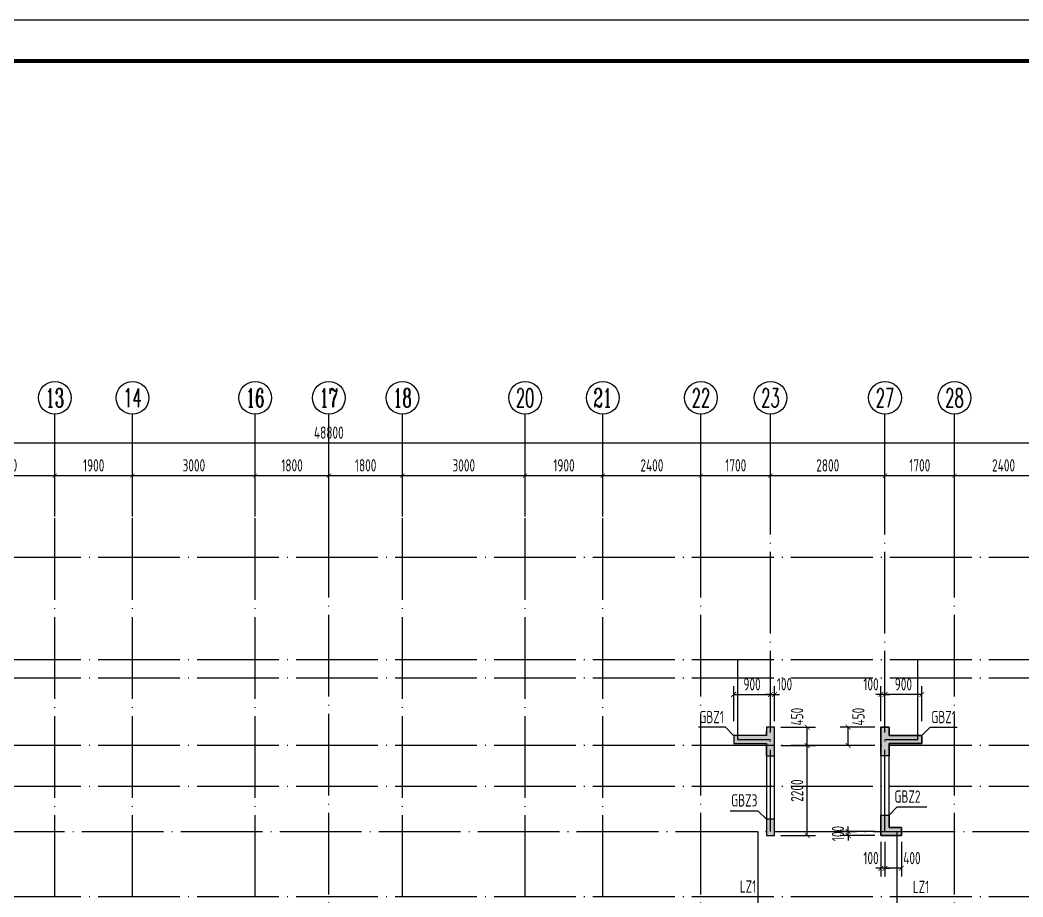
# Model space of a CAD drawing. Extents: x 826826 to 1642106, y -156213 to 399140.
# Drawn here: x 1189450 to 1213973, y 57741 to 79177 of the extents above; entities that cross this region are included whole.
import ezdxf
from ezdxf.enums import TextEntityAlignment as Align

# ---------------------------------------------------------------- set-up
doc = ezdxf.new("R2010")
doc.units = 0
doc.header["$LTSCALE"] = 1000
doc.linetypes.add('DOTE', pattern=[2.42, 2, -0.2, 0.02, -0.2])
doc.layers.get('0').update_dxf_attribs({"linetype": 'CONTINUOUS'})
doc.layers.get('DEFPOINTS').update_dxf_attribs({"linetype": 'CONTINUOUS'})
for name, color, linetype in [('-TK', 7, 'CONTINUOUS'), ('A-AXIS', 1, 'CONTINUOUS'), ('A-DOTE', 10, 'DOTE'), ('AXIS_TEXT', 4, 'CONTINUOUS'), ('S-Q墙实线', 6, 'CONTINUOUS'), ('S-Q墙标注', 3, 'CONTINUOUS'), ('S-X详图填充', 252, 'CONTINUOUS'), ('S-X详图实线', 4, 'CONTINUOUS'), ('S-Y一般标注', 3, 'CONTINUOUS'), ('S-Z柱编号', 6, 'CONTINUOUS')]:
    doc.layers.add(name, color=color, linetype=linetype)
doc.styles.add('_TCH_AXIS', font='COMPLEX', dxfattribs={"bigfont": 'GBCBIG'})
doc.styles.add('COMPLEX', font='COMPLEX')
doc.styles.add('TSSD_DIMENSION', font='Tssdeng.shx', dxfattribs={"width": 0.7, "bigfont": 'tssdchn.shx'})
doc.styles.add('TSSD_REIN', font='tssdeng.shx', dxfattribs={"width": 0.7, "height": 300, "bigfont": 'tssdchn.shx'})
doc.styles.add('结构文字', font='zstxt.shx', dxfattribs={"width": 0.7, "bigfont": 'zshz.shx'})
doc.dimstyles.new('STRUCK', dxfattribs={"dimtxt": 400, "dimasz": 121, "dimexe": 200, "dimexo": 150, "dimgap": 115, "dimtad": 1, "dimdec": 0, "dimdsep": 46, "dimtxsty": '结构文字', "dimblk": 'ARCHTICK', "dimcen": 400, "dimclrd": 3, "dimclre": 3, "dimclrt": 7, "dimadec": 0, "dimazin": 0, "dimtfac": 1, "dimtdec": 0, "dimtix": 1, "dimtmove": 2, "dimatfit": 3, "dimldrblk": '_DIMX', "dimfxl": 0, "dimtolj": 1, "dimtzin": 0, "dimarcsym": 0})
doc.dimstyles.new('TSSD_100_100$0', dxfattribs={"dimtxt": 300, "dimasz": 80, "dimexe": 100, "dimexo": 250, "dimgap": 100, "dimtad": 1, "dimdec": 0, "dimzin": 0, "dimdsep": 46, "dimtxsty": 'TSSD_DIMENSION', "dimblk": 'ARCHTICK', "dimcen": 0, "dimdle": 100, "dimclrd": 3, "dimclre": 3, "dimclrt": 7, "dimadec": 0, "dimazin": 0, "dimtfac": 1, "dimtdec": 0, "dimtix": 1, "dimtmove": 2, "dimatfit": 3, "dimldrblk": 'ARCHTICK', "dimfxl": 0, "dimtolj": 1, "dimtzin": 0, "dimarcsym": 0})

# ---------------------------------------------------------------- blocks, each defined once
blk = doc.blocks.new('_ArchTick')
at = {"color": 0, "linetype": 'ByBlock', "const_width": 0.15}
blk.add_lwpolyline([(-0.5, -0.5), (0.5, 0.5)], dxfattribs=at)
blk = doc.blocks.new('*D862')
at = {"layer": 'DEFPOINTS', "color": 0}
for p in [(46400, 20800), (44000, 19800), (46400, 19800)]:
    blk.add_point(p, dxfattribs=at)
at = {"layer": 'S-Y一般标注', "color": 0, "lineweight": -2}
for p, q in [((44000, 20050), (44000, 20900)), ((46400, 20050), (46400, 20900)), ((43900, 20800), (46500, 20800))]:
    blk.add_line(p, q, dxfattribs=at)
at = {"layer": 'S-Y一般标注', "color": 0, "lineweight": -2, "xscale": 100, "yscale": 100, "zscale": 100, "rotation": 180}
blk.add_blockref('_ArchTick', (44000, 20800), dxfattribs=at)
at = {"layer": 'S-Y一般标注', "color": 0, "lineweight": -2, "xscale": 100, "yscale": 100, "zscale": 100}
blk.add_blockref('_ArchTick', (46400, 20800), dxfattribs=at)
at = {"layer": 'S-Y一般标注', "color": 7, "insert": (45200, 21050), "char_height": 300, "attachment_point": 5, "style": 'TSSD_DIMENSION'}
blk.add_mtext('\\A1;2400', dxfattribs=at)
blk = doc.blocks.new('*D863')
at = {"layer": 'DEFPOINTS', "color": 0}
for p in [(44000, 20800), (42300, 19800), (44000, 19800)]:
    blk.add_point(p, dxfattribs=at)
at = {"layer": 'S-Y一般标注', "color": 0, "lineweight": -2}
for p, q in [((42300, 20050), (42300, 20900)), ((44000, 20050), (44000, 20900)), ((42200, 20800), (44100, 20800))]:
    blk.add_line(p, q, dxfattribs=at)
at = {"layer": 'S-Y一般标注', "color": 0, "lineweight": -2, "xscale": 100, "yscale": 100, "zscale": 100, "rotation": 180}
blk.add_blockref('_ArchTick', (42300, 20800), dxfattribs=at)
at = {"layer": 'S-Y一般标注', "color": 0, "lineweight": -2, "xscale": 100, "yscale": 100, "zscale": 100}
blk.add_blockref('_ArchTick', (44000, 20800), dxfattribs=at)
at = {"layer": 'S-Y一般标注', "color": 7, "insert": (43150, 21050), "char_height": 300, "attachment_point": 5, "style": 'TSSD_DIMENSION'}
blk.add_mtext('\\A1;1700', dxfattribs=at)
blk = doc.blocks.new('*D864')
at = {"layer": 'DEFPOINTS', "color": 0}
for p in [(42300, 20800), (39500, 19800), (42300, 19800)]:
    blk.add_point(p, dxfattribs=at)
at = {"layer": 'S-Y一般标注', "color": 0, "lineweight": -2}
for p, q in [((39500, 20050), (39500, 20900)), ((42300, 20050), (42300, 20900)), ((39400, 20800), (42400, 20800))]:
    blk.add_line(p, q, dxfattribs=at)
at = {"layer": 'S-Y一般标注', "color": 0, "lineweight": -2, "xscale": 100, "yscale": 100, "zscale": 100, "rotation": 180}
blk.add_blockref('_ArchTick', (39500, 20800), dxfattribs=at)
at = {"layer": 'S-Y一般标注', "color": 0, "lineweight": -2, "xscale": 100, "yscale": 100, "zscale": 100}
blk.add_blockref('_ArchTick', (42300, 20800), dxfattribs=at)
at = {"layer": 'S-Y一般标注', "color": 7, "insert": (40900, 21050), "char_height": 300, "attachment_point": 5, "style": 'TSSD_DIMENSION'}
blk.add_mtext('\\A1;2800', dxfattribs=at)
blk = doc.blocks.new('*D865')
at = {"layer": 'DEFPOINTS', "color": 0}
for p in [(39500, 20800), (37800, 19800), (39500, 19800)]:
    blk.add_point(p, dxfattribs=at)
at = {"layer": 'S-Y一般标注', "color": 0, "lineweight": -2}
for p, q in [((37800, 20050), (37800, 20900)), ((39500, 20050), (39500, 20900)), ((37700, 20800), (39600, 20800))]:
    blk.add_line(p, q, dxfattribs=at)
at = {"layer": 'S-Y一般标注', "color": 0, "lineweight": -2, "xscale": 100, "yscale": 100, "zscale": 100, "rotation": 180}
blk.add_blockref('_ArchTick', (37800, 20800), dxfattribs=at)
at = {"layer": 'S-Y一般标注', "color": 0, "lineweight": -2, "xscale": 100, "yscale": 100, "zscale": 100}
blk.add_blockref('_ArchTick', (39500, 20800), dxfattribs=at)
at = {"layer": 'S-Y一般标注', "color": 7, "insert": (38650, 21050), "char_height": 300, "attachment_point": 5, "style": 'TSSD_DIMENSION'}
blk.add_mtext('\\A1;1700', dxfattribs=at)
blk = doc.blocks.new('*D866')
at = {"layer": 'DEFPOINTS', "color": 0}
for p in [(37800, 20800), (35400, 19800), (37800, 19800)]:
    blk.add_point(p, dxfattribs=at)
at = {"layer": 'S-Y一般标注', "color": 0, "lineweight": -2}
for p, q in [((35400, 20050), (35400, 20900)), ((37800, 20050), (37800, 20900)), ((35300, 20800), (37900, 20800))]:
    blk.add_line(p, q, dxfattribs=at)
at = {"layer": 'S-Y一般标注', "color": 0, "lineweight": -2, "xscale": 100, "yscale": 100, "zscale": 100, "rotation": 180}
blk.add_blockref('_ArchTick', (35400, 20800), dxfattribs=at)
at = {"layer": 'S-Y一般标注', "color": 0, "lineweight": -2, "xscale": 100, "yscale": 100, "zscale": 100}
blk.add_blockref('_ArchTick', (37800, 20800), dxfattribs=at)
at = {"layer": 'S-Y一般标注', "color": 7, "insert": (36600, 21050), "char_height": 300, "attachment_point": 5, "style": 'TSSD_DIMENSION'}
blk.add_mtext('\\A1;2400', dxfattribs=at)
blk = doc.blocks.new('*D867')
at = {"layer": 'DEFPOINTS', "color": 0}
for p in [(35400, 20800), (33500, 19800), (35400, 19800)]:
    blk.add_point(p, dxfattribs=at)
at = {"layer": 'S-Y一般标注', "color": 0, "lineweight": -2}
for p, q in [((33500, 20050), (33500, 20900)), ((35400, 20050), (35400, 20900)), ((33400, 20800), (35500, 20800))]:
    blk.add_line(p, q, dxfattribs=at)
at = {"layer": 'S-Y一般标注', "color": 0, "lineweight": -2, "xscale": 100, "yscale": 100, "zscale": 100, "rotation": 180}
blk.add_blockref('_ArchTick', (33500, 20800), dxfattribs=at)
at = {"layer": 'S-Y一般标注', "color": 0, "lineweight": -2, "xscale": 100, "yscale": 100, "zscale": 100}
blk.add_blockref('_ArchTick', (35400, 20800), dxfattribs=at)
at = {"layer": 'S-Y一般标注', "color": 7, "insert": (34450, 21050), "char_height": 300, "attachment_point": 5, "style": 'TSSD_DIMENSION'}
blk.add_mtext('\\A1;1900', dxfattribs=at)
blk = doc.blocks.new('*D868')
at = {"layer": 'DEFPOINTS', "color": 0}
for p in [(33500, 20800), (30500, 19800), (33500, 19800)]:
    blk.add_point(p, dxfattribs=at)
at = {"layer": 'S-Y一般标注', "color": 0, "lineweight": -2}
for p, q in [((30500, 20050), (30500, 20900)), ((33500, 20050), (33500, 20900)), ((30400, 20800), (33600, 20800))]:
    blk.add_line(p, q, dxfattribs=at)
at = {"layer": 'S-Y一般标注', "color": 0, "lineweight": -2, "xscale": 100, "yscale": 100, "zscale": 100, "rotation": 180}
blk.add_blockref('_ArchTick', (30500, 20800), dxfattribs=at)
at = {"layer": 'S-Y一般标注', "color": 0, "lineweight": -2, "xscale": 100, "yscale": 100, "zscale": 100}
blk.add_blockref('_ArchTick', (33500, 20800), dxfattribs=at)
at = {"layer": 'S-Y一般标注', "color": 7, "insert": (32000, 21050), "char_height": 300, "attachment_point": 5, "style": 'TSSD_DIMENSION'}
blk.add_mtext('\\A1;3000', dxfattribs=at)
blk = doc.blocks.new('*D869')
at = {"layer": 'DEFPOINTS', "color": 0}
for p in [(30500, 20800), (28700, 19800), (30500, 19800)]:
    blk.add_point(p, dxfattribs=at)
at = {"layer": 'S-Y一般标注', "color": 0, "lineweight": -2}
for p, q in [((28700, 20050), (28700, 20900)), ((30500, 20050), (30500, 20900)), ((28600, 20800), (30600, 20800))]:
    blk.add_line(p, q, dxfattribs=at)
at = {"layer": 'S-Y一般标注', "color": 0, "lineweight": -2, "xscale": 100, "yscale": 100, "zscale": 100, "rotation": 180}
blk.add_blockref('_ArchTick', (28700, 20800), dxfattribs=at)
at = {"layer": 'S-Y一般标注', "color": 0, "lineweight": -2, "xscale": 100, "yscale": 100, "zscale": 100}
blk.add_blockref('_ArchTick', (30500, 20800), dxfattribs=at)
at = {"layer": 'S-Y一般标注', "color": 7, "insert": (29600, 21050), "char_height": 300, "attachment_point": 5, "style": 'TSSD_DIMENSION'}
blk.add_mtext('\\A1;1800', dxfattribs=at)
blk = doc.blocks.new('*D907')
at = {"layer": 'DEFPOINTS', "color": 0}
for p in [(22000, 20800), (19600, 19800), (22000, 19800)]:
    blk.add_point(p, dxfattribs=at)
at = {"layer": 'S-Y一般标注', "color": 0, "lineweight": -2}
for p, q in [((19600, 20050), (19600, 20900)), ((22000, 20050), (22000, 20900)), ((19500, 20800), (22100, 20800))]:
    blk.add_line(p, q, dxfattribs=at)
at = {"layer": 'S-Y一般标注', "color": 0, "lineweight": -2, "xscale": 100, "yscale": 100, "zscale": 100, "rotation": 180}
blk.add_blockref('_ArchTick', (19600, 20800), dxfattribs=at)
at = {"layer": 'S-Y一般标注', "color": 0, "lineweight": -2, "xscale": 100, "yscale": 100, "zscale": 100}
blk.add_blockref('_ArchTick', (22000, 20800), dxfattribs=at)
at = {"layer": 'S-Y一般标注', "color": 7, "insert": (20800, 21050), "char_height": 300, "attachment_point": 5, "style": 'TSSD_DIMENSION'}
blk.add_mtext('\\A1;2400', dxfattribs=at)
blk = doc.blocks.new('*D908')
at = {"layer": 'DEFPOINTS', "color": 0}
for p in [(23900, 20800), (22000, 19800), (23900, 19800)]:
    blk.add_point(p, dxfattribs=at)
at = {"layer": 'S-Y一般标注', "color": 0, "lineweight": -2}
for p, q in [((22000, 20050), (22000, 20900)), ((23900, 20050), (23900, 20900)), ((21900, 20800), (24000, 20800))]:
    blk.add_line(p, q, dxfattribs=at)
at = {"layer": 'S-Y一般标注', "color": 0, "lineweight": -2, "xscale": 100, "yscale": 100, "zscale": 100, "rotation": 180}
blk.add_blockref('_ArchTick', (22000, 20800), dxfattribs=at)
at = {"layer": 'S-Y一般标注', "color": 0, "lineweight": -2, "xscale": 100, "yscale": 100, "zscale": 100}
blk.add_blockref('_ArchTick', (23900, 20800), dxfattribs=at)
at = {"layer": 'S-Y一般标注', "color": 7, "insert": (22950, 21050), "char_height": 300, "attachment_point": 5, "style": 'TSSD_DIMENSION'}
blk.add_mtext('\\A1;1900', dxfattribs=at)
blk = doc.blocks.new('*D909')
at = {"layer": 'DEFPOINTS', "color": 0}
for p in [(26900, 20800), (23900, 19800), (26900, 19800)]:
    blk.add_point(p, dxfattribs=at)
at = {"layer": 'S-Y一般标注', "color": 0, "lineweight": -2}
for p, q in [((23900, 20050), (23900, 20900)), ((26900, 20050), (26900, 20900)), ((23800, 20800), (27000, 20800))]:
    blk.add_line(p, q, dxfattribs=at)
at = {"layer": 'S-Y一般标注', "color": 0, "lineweight": -2, "xscale": 100, "yscale": 100, "zscale": 100, "rotation": 180}
blk.add_blockref('_ArchTick', (23900, 20800), dxfattribs=at)
at = {"layer": 'S-Y一般标注', "color": 0, "lineweight": -2, "xscale": 100, "yscale": 100, "zscale": 100}
blk.add_blockref('_ArchTick', (26900, 20800), dxfattribs=at)
at = {"layer": 'S-Y一般标注', "color": 7, "insert": (25400, 21050), "char_height": 300, "attachment_point": 5, "style": 'TSSD_DIMENSION'}
blk.add_mtext('\\A1;3000', dxfattribs=at)
blk = doc.blocks.new('*D910')
at = {"layer": 'DEFPOINTS', "color": 0}
for p in [(28700, 20800), (26900, 19800), (28700, 19800)]:
    blk.add_point(p, dxfattribs=at)
at = {"layer": 'S-Y一般标注', "color": 0, "lineweight": -2}
for p, q in [((26900, 20050), (26900, 20900)), ((28700, 20050), (28700, 20900)), ((26800, 20800), (28800, 20800))]:
    blk.add_line(p, q, dxfattribs=at)
at = {"layer": 'S-Y一般标注', "color": 0, "lineweight": -2, "xscale": 100, "yscale": 100, "zscale": 100, "rotation": 180}
blk.add_blockref('_ArchTick', (26900, 20800), dxfattribs=at)
at = {"layer": 'S-Y一般标注', "color": 0, "lineweight": -2, "xscale": 100, "yscale": 100, "zscale": 100}
blk.add_blockref('_ArchTick', (28700, 20800), dxfattribs=at)
at = {"layer": 'S-Y一般标注', "color": 7, "insert": (27800, 21050), "char_height": 300, "attachment_point": 5, "style": 'TSSD_DIMENSION'}
blk.add_mtext('\\A1;1800', dxfattribs=at)
blk = doc.blocks.new('*D911')
at = {"layer": 'DEFPOINTS', "color": 0}
for p in [(53100, 21600), (4300, 19800), (53100, 19800)]:
    blk.add_point(p, dxfattribs=at)
at = {"layer": 'S-Y一般标注', "color": 0, "lineweight": -2}
for p, q in [((4200, 21600), (53200, 21600)), ((4300, 20050), (4300, 21700)), ((53100, 20050), (53100, 21700))]:
    blk.add_line(p, q, dxfattribs=at)
at = {"layer": 'S-Y一般标注', "color": 0, "lineweight": -2, "xscale": 100, "yscale": 100, "zscale": 100, "rotation": 180}
blk.add_blockref('_ArchTick', (4300, 21600), dxfattribs=at)
at = {"layer": 'S-Y一般标注', "color": 0, "lineweight": -2, "xscale": 100, "yscale": 100, "zscale": 100}
blk.add_blockref('_ArchTick', (53100, 21600), dxfattribs=at)
at = {"layer": 'S-Y一般标注', "color": 7, "insert": (28700, 21850), "char_height": 300, "attachment_point": 5, "style": 'TSSD_DIMENSION'}
blk.add_mtext('\\A1;48800', dxfattribs=at)
blk = doc.blocks.new('_AXISO')
blk.add_circle((0, 0), 0.5)
at = {"layer": 'AXIS_TEXT', "style": 'COMPLEX', "width": 1.041667}
blk.add_attdef('A', text='', height=0.56, dxfattribs=at).set_placement((-0.25, -0.28), (0.25, -0.28), align=Align.FIT)
blk = doc.blocks.new('*D773')
at = {"layer": 'DEFPOINTS', "color": 0}
for p in [(1210600, 62691), (1210600, 61891), (1211499, 61891)]:
    blk.add_point(p, dxfattribs=at)
at = {"layer": 'S-Q墙标注', "color": 3, "lineweight": -2}
for p, q in [((1210600, 62041), (1210600, 62891)), ((1211499, 62041), (1211499, 62891)), ((1211499, 62691), (1210600, 62691))]:
    blk.add_line(p, q, dxfattribs=at)
at = {"layer": 'S-Q墙标注', "color": 3, "lineweight": -2, "xscale": 121, "yscale": 121, "zscale": 121, "rotation": 180}
blk.add_blockref('_ArchTick', (1210600, 62691), dxfattribs=at)
at = {"layer": 'S-Q墙标注', "color": 3, "lineweight": -2, "xscale": 121, "yscale": 121, "zscale": 121}
blk.add_blockref('_ArchTick', (1211499, 62691), dxfattribs=at)
at = {"layer": 'S-Q墙标注', "color": 7, "insert": (1211050, 62941), "char_height": 300, "attachment_point": 5, "style": 'TSSD_REIN'}
blk.add_mtext('\\A1;900', dxfattribs=at)
blk = doc.blocks.new('_DIMX')
blk.add_line((-150, 0), (150, 0))
at = {"const_width": 50}
blk.add_lwpolyline([(-70, -70), (70, 70)], dxfattribs=at)
blk = doc.blocks.new('*D774')
at = {"layer": 'DEFPOINTS', "color": 0}
for p in [(1210500, 62691), (1210500, 61891), (1210600, 61891)]:
    blk.add_point(p, dxfattribs=at)
at = {"layer": 'S-Q墙标注', "color": 3, "lineweight": -2}
for p, q in [((1210500, 62041), (1210500, 62891)), ((1210600, 62041), (1210600, 62891)), ((1210500, 62691), (1210379, 62691)), ((1210600, 62691), (1210500, 62691)), ((1210600, 62691), (1210721, 62691))]:
    blk.add_line(p, q, dxfattribs=at)
at = {"layer": 'S-Q墙标注', "color": 3, "lineweight": -2, "xscale": 121, "yscale": 121, "zscale": 121}
blk.add_blockref('_ArchTick', (1210500, 62691), dxfattribs=at)
at = {"layer": 'S-Q墙标注', "color": 3, "lineweight": -2, "xscale": 121, "yscale": 121, "zscale": 121, "rotation": 180}
blk.add_blockref('_ArchTick', (1210600, 62691), dxfattribs=at)
at = {"layer": 'S-Q墙标注', "color": 7, "insert": (1210258, 62941), "char_height": 300, "attachment_point": 5, "style": 'TSSD_REIN'}
blk.add_mtext('\\A1;100', dxfattribs=at)
blk = doc.blocks.new('*D775')
at = {"layer": 'DEFPOINTS', "color": 0}
for p in [(1209700, 61891), (1210500, 61891), (1210500, 61441)]:
    blk.add_point(p, dxfattribs=at)
at = {"layer": 'S-Q墙标注', "color": 3, "lineweight": -2}
for p, q in [((1210350, 61891), (1209500, 61891)), ((1209700, 61441), (1209700, 61891)), ((1210350, 61441), (1209500, 61441))]:
    blk.add_line(p, q, dxfattribs=at)
at = {"layer": 'S-Q墙标注', "color": 3, "lineweight": -2, "xscale": 121, "yscale": 121, "zscale": 121}
for p, rotation in [((1209700, 61891), 90), ((1209700, 61441), 270)]:
    blk.add_blockref('_ArchTick', p, dxfattribs=dict(at, rotation=rotation))
at = {"layer": 'S-Q墙标注', "color": 7, "insert": (1209950, 62149), "char_height": 300, "attachment_point": 5, "rotation": 90, "style": 'TSSD_REIN'}
blk.add_mtext('\\A1;450', dxfattribs=at)
blk = doc.blocks.new('*D776')
at = {"layer": 'DEFPOINTS', "color": 0}
for p in [(1209700, 59341), (1210500, 59341), (1210500, 59241)]:
    blk.add_point(p, dxfattribs=at)
at = {"layer": 'S-Q墙标注', "color": 3, "lineweight": -2}
for p, q in [((1209700, 59341), (1209700, 59462)), ((1210350, 59341), (1209500, 59341)), ((1210350, 59241), (1209500, 59241)), ((1209700, 59241), (1209700, 59341)), ((1209700, 59241), (1209700, 59120))]:
    blk.add_line(p, q, dxfattribs=at)
at = {"layer": 'S-Q墙标注', "color": 3, "lineweight": -2, "xscale": 121, "yscale": 121, "zscale": 121}
for p, rotation in [((1209700, 59341), 270), ((1209700, 59241), 90)]:
    blk.add_blockref('_ArchTick', p, dxfattribs=dict(at, rotation=rotation))
at = {"layer": 'S-Q墙标注', "color": 7, "insert": (1209450, 59291), "char_height": 300, "attachment_point": 5, "rotation": 90, "style": 'TSSD_REIN'}
blk.add_mtext('\\A1;100', dxfattribs=at)
blk = doc.blocks.new('*D777')
at = {"layer": 'DEFPOINTS', "color": 0}
for p in [(1210500, 59241), (1210600, 59241), (1210500, 58441)]:
    blk.add_point(p, dxfattribs=at)
at = {"layer": 'S-Q墙标注', "color": 3, "lineweight": -2}
for p, q in [((1210500, 59091), (1210500, 58241)), ((1210600, 59091), (1210600, 58241)), ((1210500, 58441), (1210379, 58441)), ((1210600, 58441), (1210500, 58441)), ((1210600, 58441), (1210721, 58441))]:
    blk.add_line(p, q, dxfattribs=at)
at = {"layer": 'S-Q墙标注', "color": 3, "lineweight": -2, "xscale": 121, "yscale": 121, "zscale": 121}
blk.add_blockref('_ArchTick', (1210500, 58441), dxfattribs=at)
at = {"layer": 'S-Q墙标注', "color": 3, "lineweight": -2, "xscale": 121, "yscale": 121, "zscale": 121, "rotation": 180}
blk.add_blockref('_ArchTick', (1210600, 58441), dxfattribs=at)
at = {"layer": 'S-Q墙标注', "color": 7, "insert": (1210258, 58691), "char_height": 300, "attachment_point": 5, "style": 'TSSD_REIN'}
blk.add_mtext('\\A1;100', dxfattribs=at)
blk = doc.blocks.new('*D778')
at = {"layer": 'DEFPOINTS', "color": 0}
for p in [(1210600, 59241), (1211000, 59241), (1210600, 58441)]:
    blk.add_point(p, dxfattribs=at)
at = {"layer": 'S-Q墙标注', "color": 3, "lineweight": -2}
for p, q in [((1210600, 59091), (1210600, 58241)), ((1211000, 59091), (1211000, 58241)), ((1211000, 58441), (1210600, 58441))]:
    blk.add_line(p, q, dxfattribs=at)
at = {"layer": 'S-Q墙标注', "color": 3, "lineweight": -2, "xscale": 121, "yscale": 121, "zscale": 121, "rotation": 180}
blk.add_blockref('_ArchTick', (1210600, 58441), dxfattribs=at)
at = {"layer": 'S-Q墙标注', "color": 3, "lineweight": -2, "xscale": 121, "yscale": 121, "zscale": 121}
blk.add_blockref('_ArchTick', (1211000, 58441), dxfattribs=at)
at = {"layer": 'S-Q墙标注', "color": 7, "insert": (1211258, 58691), "char_height": 300, "attachment_point": 5, "style": 'TSSD_REIN'}
blk.add_mtext('\\A1;400', dxfattribs=at)
blk = doc.blocks.new('*D779')
at = {"layer": 'DEFPOINTS', "color": 0}
for p in [(1207800, 62691), (1206900, 61891), (1207800, 61891)]:
    blk.add_point(p, dxfattribs=at)
at = {"layer": 'S-Q墙标注', "color": 3, "lineweight": -2}
for p, q in [((1206900, 62041), (1206900, 62891)), ((1207800, 62041), (1207800, 62891)), ((1206900, 62691), (1207800, 62691))]:
    blk.add_line(p, q, dxfattribs=at)
at = {"layer": 'S-Q墙标注', "color": 3, "lineweight": -2, "xscale": 121, "yscale": 121, "zscale": 121, "rotation": 180}
blk.add_blockref('_ArchTick', (1206900, 62691), dxfattribs=at)
at = {"layer": 'S-Q墙标注', "color": 3, "lineweight": -2, "xscale": 121, "yscale": 121, "zscale": 121}
blk.add_blockref('_ArchTick', (1207800, 62691), dxfattribs=at)
at = {"layer": 'S-Q墙标注', "color": 7, "insert": (1207350, 62941), "char_height": 300, "attachment_point": 5, "style": 'TSSD_REIN'}
blk.add_mtext('\\A1;900', dxfattribs=at)
blk = doc.blocks.new('*D780')
at = {"layer": 'DEFPOINTS', "color": 0}
for p in [(1207900, 62691), (1207800, 61891), (1207900, 61891)]:
    blk.add_point(p, dxfattribs=at)
at = {"layer": 'S-Q墙标注', "color": 3, "lineweight": -2}
for p, q in [((1207800, 62041), (1207800, 62891)), ((1207900, 62041), (1207900, 62891)), ((1207800, 62691), (1207679, 62691)), ((1207800, 62691), (1207900, 62691)), ((1207900, 62691), (1208021, 62691))]:
    blk.add_line(p, q, dxfattribs=at)
at = {"layer": 'S-Q墙标注', "color": 3, "lineweight": -2, "xscale": 121, "yscale": 121, "zscale": 121}
blk.add_blockref('_ArchTick', (1207800, 62691), dxfattribs=at)
at = {"layer": 'S-Q墙标注', "color": 3, "lineweight": -2, "xscale": 121, "yscale": 121, "zscale": 121, "rotation": 180}
blk.add_blockref('_ArchTick', (1207900, 62691), dxfattribs=at)
at = {"layer": 'S-Q墙标注', "color": 7, "insert": (1208142, 62941), "char_height": 300, "attachment_point": 5, "style": 'TSSD_REIN'}
blk.add_mtext('\\A1;100', dxfattribs=at)
blk = doc.blocks.new('*D781')
at = {"layer": 'DEFPOINTS', "color": 0}
for p in [(1207900, 61891), (1208700, 61891), (1207900, 61441)]:
    blk.add_point(p, dxfattribs=at)
at = {"layer": 'S-Q墙标注', "color": 3, "lineweight": -2}
for p, q in [((1208050, 61891), (1208900, 61891)), ((1208700, 61441), (1208700, 61891)), ((1208050, 61441), (1208900, 61441))]:
    blk.add_line(p, q, dxfattribs=at)
at = {"layer": 'S-Q墙标注', "color": 3, "lineweight": -2, "xscale": 121, "yscale": 121, "zscale": 121}
for p, rotation in [((1208700, 61891), 90), ((1208700, 61441), 270)]:
    blk.add_blockref('_ArchTick', p, dxfattribs=dict(at, rotation=rotation))
at = {"layer": 'S-Q墙标注', "color": 7, "insert": (1208450, 62149), "char_height": 300, "attachment_point": 5, "rotation": 90, "style": 'TSSD_REIN'}
blk.add_mtext('\\A1;450', dxfattribs=at)
blk = doc.blocks.new('*D809')
at = {"layer": 'DEFPOINTS', "color": 0}
for p in [(1207900, 61441), (1208700, 61441), (1207900, 59241)]:
    blk.add_point(p, dxfattribs=at)
at = {"layer": 'S-Q墙标注', "color": 3, "lineweight": -2}
for p, q in [((1208050, 61441), (1208900, 61441)), ((1208700, 59241), (1208700, 61441)), ((1208050, 59241), (1208900, 59241))]:
    blk.add_line(p, q, dxfattribs=at)
at = {"layer": 'S-Q墙标注', "color": 3, "lineweight": -2, "xscale": 121, "yscale": 121, "zscale": 121}
for p, rotation in [((1208700, 61441), 90), ((1208700, 59241), 270)]:
    blk.add_blockref('_ArchTick', p, dxfattribs=dict(at, rotation=rotation))
at = {"layer": 'S-Q墙标注', "color": 7, "insert": (1208450, 60341), "char_height": 300, "attachment_point": 5, "rotation": 90, "style": 'TSSD_REIN'}
blk.add_mtext('\\A1;2200', dxfattribs=at)
blk = doc.blocks.new('A1')
blk.add_lwpolyline([(0, 59400), (0, 0), (84100, 0), (84100, 59400)], close=True)
at = {"const_width": 100}
blk.add_lwpolyline([(2500, 58400), (2500, 1000), (83100, 1000), (83100, 58400)], close=True, dxfattribs=at)
blk = doc.blocks.new('20210801.08533475')
at = {"layer": 'A-AXIS'}
for p, q in [((22000, 19800), (22000, 22300)), ((23900, 19800), (23900, 22300)), ((26900, 19800), (26900, 22300)), ((28700, 19800), (28700, 22300)), ((30500, 19800), (30500, 22300)), ((33500, 19800), (33500, 22300)), ((35400, 19800), (35400, 22300)), ((37800, 19800), (37800, 22300)), ((39500, 19800), (39500, 22300)), ((42300, 19800), (42300, 22300)), ((44000, 19800), (44000, 22300))]:
    blk.add_line(p, q, dxfattribs=at)
at = {"layer": 'A-DOTE'}
for p, q in [((22000, 10500), (22000, 19800)), ((23900, 10500), (23900, 19800)), ((26900, 10500), (26900, 19800)), ((28700, 3300), (28700, 19800)), ((30500, 10500), (30500, 19800)), ((33500, 10500), (33500, 19800)), ((35400, 10500), (35400, 19800)), ((37800, 3300), (37800, 19800)), ((39500, 12100), (39500, 19800)), ((42300, 12100), (42300, 19800)), ((44000, 3300), (44000, 19800)), ((54100, 18800), (3300, 18800)), ((54100, 16300), (3300, 16300)), ((38700, 14350), (38700, 16300)), ((43100, 14350), (43100, 16300)), ((54100, 15850), (3300, 15850)), ((38700, 14350), (39500, 14350)), ((42300, 14350), (43100, 14350)), ((54100, 14200), (3300, 14200)), ((54100, 13200), (3300, 13200)), ((3300, 12100), (54100, 12100)), ((39200, 10200), (39200, 12100)), ((42600, 10200), (42600, 12100)), ((54100, 10500), (3300, 10500))]:
    blk.add_line(p, q, dxfattribs=at)
at = {"layer": 'A-AXIS'}
ref = blk.add_blockref('_AXISO', (22000, 22700), dxfattribs=dict(at, xscale=800, yscale=800, zscale=800))
ref.add_attrib('A', '13', dxfattribs={"layer": 'AXIS_TEXT', "height": 452.55, "style": '_TCH_AXIS', "width": 0.724138}).set_placement((21773.7, 22473.7), (22226.3, 22473.7), align=Align.FIT)
ref = blk.add_blockref('_AXISO', (23900, 22700), dxfattribs=dict(at, xscale=800, yscale=800, zscale=800))
ref.add_attrib('A', '14', dxfattribs={"layer": 'AXIS_TEXT', "height": 452.55, "style": '_TCH_AXIS', "width": 0.677419}).set_placement((23673.7, 22473.7), (24126.3, 22473.7), align=Align.FIT)
ref = blk.add_blockref('_AXISO', (26900, 22700), dxfattribs=dict(at, xscale=800, yscale=800, zscale=800))
ref.add_attrib('A', '16', dxfattribs={"layer": 'AXIS_TEXT', "height": 452.55, "style": '_TCH_AXIS', "width": 0.724138}).set_placement((26673.7, 22473.7), (27126.3, 22473.7), align=Align.FIT)
ref = blk.add_blockref('_AXISO', (28700, 22700), dxfattribs=dict(at, xscale=800, yscale=800, zscale=800))
ref.add_attrib('A', '17', dxfattribs={"layer": 'AXIS_TEXT', "height": 452.55, "style": '_TCH_AXIS', "width": 0.724138}).set_placement((28473.7, 22473.7), (28926.3, 22473.7), align=Align.FIT)
ref = blk.add_blockref('_AXISO', (30500, 22700), dxfattribs=dict(at, xscale=800, yscale=800, zscale=800))
ref.add_attrib('A', '18', dxfattribs={"layer": 'AXIS_TEXT', "height": 452.55, "style": '_TCH_AXIS', "width": 0.724138}).set_placement((30273.7, 22473.7), (30726.3, 22473.7), align=Align.FIT)
ref = blk.add_blockref('_AXISO', (33500, 22700), dxfattribs=dict(at, xscale=800, yscale=800, zscale=800))
ref.add_attrib('A', '20', dxfattribs={"layer": 'AXIS_TEXT', "height": 452.55, "style": '_TCH_AXIS', "width": 0.617647}).set_placement((33273.7, 22473.7), (33726.3, 22473.7), align=Align.FIT)
ref = blk.add_blockref('_AXISO', (35400, 22700), dxfattribs=dict(at, xscale=800, yscale=800, zscale=800))
ref.add_attrib('A', '21', dxfattribs={"layer": 'AXIS_TEXT', "height": 452.55, "style": '_TCH_AXIS', "width": 0.724138}).set_placement((35173.7, 22473.7), (35626.3, 22473.7), align=Align.FIT)
ref = blk.add_blockref('_AXISO', (37800, 22700), dxfattribs=dict(at, xscale=800, yscale=800, zscale=800))
ref.add_attrib('A', '22', dxfattribs={"layer": 'AXIS_TEXT', "height": 452.55, "style": '_TCH_AXIS', "width": 0.617647}).set_placement((37573.7, 22473.7), (38026.3, 22473.7), align=Align.FIT)
ref = blk.add_blockref('_AXISO', (39500, 22700), dxfattribs=dict(at, xscale=800, yscale=800, zscale=800))
ref.add_attrib('A', '23', dxfattribs={"layer": 'AXIS_TEXT', "height": 452.55, "style": '_TCH_AXIS', "width": 0.617647}).set_placement((39273.7, 22473.7), (39726.3, 22473.7), align=Align.FIT)
ref = blk.add_blockref('_AXISO', (42300, 22700), dxfattribs=dict(at, xscale=800, yscale=800, zscale=800))
ref.add_attrib('A', '27', dxfattribs={"layer": 'AXIS_TEXT', "height": 452.55, "style": '_TCH_AXIS', "width": 0.617647}).set_placement((42073.7, 22473.7), (42526.3, 22473.7), align=Align.FIT)
ref = blk.add_blockref('_AXISO', (44000, 22700), dxfattribs=dict(at, xscale=800, yscale=800, zscale=800))
ref.add_attrib('A', '28', dxfattribs={"layer": 'AXIS_TEXT', "height": 452.55, "style": '_TCH_AXIS', "width": 0.617647}).set_placement((43773.7, 22473.7), (44226.3, 22473.7), align=Align.FIT)
at = {"layer": 'S-Y一般标注'}
for p1, p2, distance, picture, middle in [((4300, 19800), (53100, 19800), 1800, '*D911', (28700, 21850)), ((19600, 19800), (22000, 19800), 1000, '*D907', (20800, 21050)), ((22000, 19800), (23900, 19800), 1000, '*D908', (22950, 21050)), ((23900, 19800), (26900, 19800), 1000, '*D909', (25400, 21050)), ((26900, 19800), (28700, 19800), 1000, '*D910', (27800, 21050)), ((28700, 19800), (30500, 19800), 1000, '*D869', (29600, 21050)), ((30500, 19800), (33500, 19800), 1000, '*D868', (32000, 21050)), ((33500, 19800), (35400, 19800), 1000, '*D867', (34450, 21050)), ((35400, 19800), (37800, 19800), 1000, '*D866', (36600, 21050)), ((37800, 19800), (39500, 19800), 1000, '*D865', (38650, 21050)), ((39500, 19800), (42300, 19800), 1000, '*D864', (40900, 21050)), ((42300, 19800), (44000, 19800), 1000, '*D863', (43150, 21050)), ((44000, 19800), (46400, 19800), 1000, '*D862', (45200, 21050))]:
    dim = blk.add_aligned_dim(p1=p1, p2=p2, distance=distance, dimstyle='TSSD_100_100$0', override={"dimasz": 100, "dimclrd": 0, "dimclre": 0}, dxfattribs=at)
    dim.commit()
    dim.dimension.update_dxf_attribs({"geometry": picture, "text_midpoint": middle})

msp = doc.modelspace()

# ---------------------------------------------------------------- hatches: boundary and pattern name
at = {"layer": 'S-X详图填充'}
h = msp.add_hatch(color=256, dxfattribs=at)
h.dxf.hatch_style = 1
h.paths.add_polyline_path([(1207698.35, 61191.37), (1207898.35, 61191.37), (1207899.81, 61891.37), (1207699.81, 61891.37), (1207698.35, 61691.37), (1206899.82, 61691.37), (1206899.82, 61491.37), (1207698.35, 61491.37)])
h = msp.add_hatch(color=256, dxfattribs=at)
h.dxf.hatch_style = 1
h.paths.add_polyline_path([(1210701.28, 61191.37), (1210501.28, 61191.37), (1210499.81, 61891.37), (1210699.81, 61891.37), (1210701.28, 61691.37), (1211499.81, 61691.37), (1211499.81, 61491.37), (1210701.28, 61491.37)])
h = msp.add_hatch(color=256, dxfattribs=at)
h.dxf.hatch_style = 1
h.paths.add_polyline_path([(1207699.81, 59241.37), (1207899.81, 59241.36), (1207899.82, 59641.36), (1207699.82, 59641.37)])
h = msp.add_hatch(color=256, dxfattribs=at)
h.dxf.hatch_style = 1
h.paths.add_polyline_path([(1210999.8, 59441.36), (1210999.8, 59241.36), (1210501.28, 59241.36), (1210501.28, 59741.36), (1210701.28, 59741.36), (1210701.28, 59441.36)])

# ---------------------------------------------------------------- linework, layer by layer
at = {"layer": 'S-Q墙实线'}
for points in [[(1207699.81, 61691.37), (1206899.81, 61691.37), (1206899.81, 61491.37), (1207699.81, 61491.37), (1207699.81, 59241.36), (1207899.81, 59241.36), (1207899.81, 61591.37), (1207899.81, 61891.37), (1207699.81, 61891.37)], [(1210701.27, 61691.37), (1210701.27, 61891.37), (1210501.27, 61891.37), (1210501.27, 61591.37), (1210501.27, 59241.36), (1210999.8, 59241.36), (1210999.8, 59441.36), (1210701.27, 59441.36), (1210701.27, 61491.37), (1211499.81, 61491.37), (1211499.81, 61691.37)]]:
    msp.add_lwpolyline(points, close=True, dxfattribs=at)
at = {"layer": 'S-X详图实线'}
for points in [[(1207698.35, 61191.37), (1207898.35, 61191.37), (1207899.81, 61891.37), (1207699.81, 61891.37), (1207698.35, 61691.37), (1206899.82, 61691.37), (1206899.82, 61491.37), (1207698.35, 61491.37), (1207698.35, 61191.37)], [(1210701.28, 61191.37), (1210501.28, 61191.37), (1210499.81, 61891.37), (1210699.81, 61891.37), (1210701.28, 61691.37), (1211499.81, 61691.37), (1211499.81, 61491.37), (1210701.28, 61491.37), (1210701.28, 61191.37)], [(1207699.81, 59241.37), (1207899.81, 59241.36), (1207899.82, 59641.36), (1207699.82, 59641.37), (1207699.81, 59241.37)], [(1210999.8, 59441.36), (1210999.8, 59241.36), (1210501.28, 59241.36), (1210501.28, 59741.36), (1210701.28, 59741.36), (1210701.28, 59441.36), (1210999.8, 59441.36)]]:
    msp.add_lwpolyline(points, close=True, dxfattribs=at)
at = {"layer": 'S-Z柱编号', "color": 7}
for points in [[(1206898.96, 61691.37), (1206698.96, 61891.37), (1206037.35, 61891.37)], [(1211500.67, 61691.37), (1211700.67, 61891.37), (1212362.27, 61891.37)], [(1207699.79, 59641.36), (1207499.79, 59841.36), (1206810.12, 59841.36)], [(1210701.27, 59741.36), (1210901.27, 59941.36), (1211625.88, 59941.36)]]:
    msp.add_lwpolyline(points, dxfattribs=at)

# ---------------------------------------------------------------- block references
at = {"layer": '-TK'}
msp.add_blockref('A1', (1156964.92, 19777.23), dxfattribs=at)
at = {"layer": 'S-Y一般标注'}
msp.add_blockref('20210801.08533475', (1168299.81, 47241.37), dxfattribs=at)

# ---------------------------------------------------------------- texts
at = {"layer": 'S-Z柱编号', "color": 7, "style": 'TSSD_REIN', "width": 0.7}
for s, p in [('GBZ1', (1206060.62, 61899.13)), ('GBZ1', (1211733.24, 61899.13)), ('GBZ2', (1210831.66, 59955.58)), ('GBZ3', (1206839, 59861.81)), ('LZ1', (1207049.49, 57756.01)), ('LZ1', (1211279.34, 57746.9))]:
    msp.add_text(s, height=300, dxfattribs=at).set_placement(p, align=Align.BOTTOM_LEFT)

# ---------------------------------------------------------------- dimensions: what is measured, and where the dimension line sits
at = {"layer": 'S-Q墙标注'}
dim = msp.add_linear_dim(base=(1207799.81, 62691.37), p1=(1206900.16, 61891.37), p2=(1207799.81, 61891.37), dimstyle='STRUCK', override={"dimtxt": 300, "dimgap": 100, "dimtxsty": 'TSSD_REIN'}, dxfattribs=at)
dim.commit()
dim.dimension.update_dxf_attribs({"geometry": '*D779', "text_midpoint": (1207349.98, 62941.37)})
dim = msp.add_linear_dim(base=(1207899.81, 62691.37), p1=(1207799.81, 61891.37), p2=(1207899.81, 61891.37), dimstyle='STRUCK', override={"dimtxt": 300, "dimgap": 100, "dimtxsty": 'TSSD_REIN'}, dxfattribs=at)
dim.commit()
dim.dimension.update_dxf_attribs({"geometry": '*D780', "text_midpoint": (1208141.74, 62941.37), "dimtype": 160})
for base, p1, p2, angle, picture, middle in [((1210499.81, 62691.37), (1210599.82, 61891.37), (1210499.81, 61891.37), 180, '*D774', (1210257.89, 62941.37)), ((1208699.81, 61891.37), (1207899.81, 61441.37), (1207899.81, 61891.37), 90, '*D781', (1208449.81, 62149.45)), ((1209699.81, 61891.37), (1210499.81, 61441.37), (1210499.81, 61891.37), 90, '*D775', (1209949.81, 62149.45)), ((1210499.81, 58441.36), (1210599.82, 59241.36), (1210499.81, 59241.36), 180, '*D777', (1210257.89, 58691.36)), ((1210599.82, 58441.36), (1210999.8, 59241.36), (1210599.82, 59241.36), 180, '*D778', (1211257.88, 58691.36))]:
    dim = msp.add_linear_dim(base=base, p1=p1, p2=p2, angle=angle, dimstyle='STRUCK', override={"dimtxt": 300, "dimgap": 100, "dimtxsty": 'TSSD_REIN'}, dxfattribs=at)
    dim.commit()
    dim.dimension.update_dxf_attribs({"geometry": picture, "text_midpoint": middle, "dimtype": 160})
for base, p1, p2, angle, picture, middle in [((1210599.82, 62691.37), (1211499.47, 61891.37), (1210599.82, 61891.37), 180, '*D773', (1211049.65, 62941.37)), ((1208699.81, 61441.37), (1207899.81, 59241.36), (1207899.81, 61441.37), 90, '*D809', (1208449.81, 60341.37)), ((1209699.81, 59341.37), (1210499.81, 59241.36), (1210499.81, 59341.37), 90, '*D776', (1209449.81, 59291.37))]:
    dim = msp.add_linear_dim(base=base, p1=p1, p2=p2, angle=angle, dimstyle='STRUCK', override={"dimtxt": 300, "dimgap": 100, "dimtxsty": 'TSSD_REIN'}, dxfattribs=at)
    dim.commit()
    dim.dimension.update_dxf_attribs({"geometry": picture, "text_midpoint": middle})

doc.saveas('drawing.dxf')
